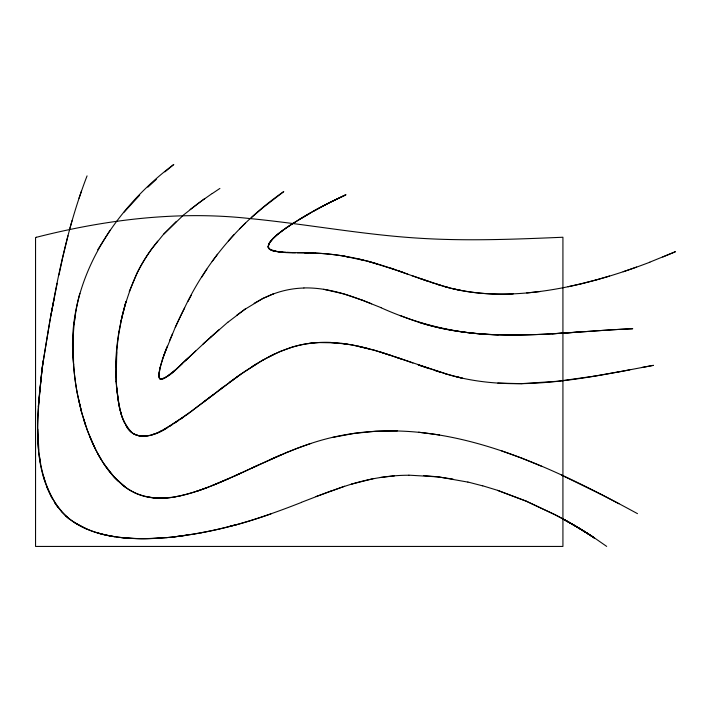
<?xml version="1.0" encoding="UTF-8"?>
<svg xmlns="http://www.w3.org/2000/svg" width="711" height="711" viewBox="0 0 711 711"><rect width="100%" height="100%" fill="white"/><g stroke="black" fill="none" stroke-linecap="round" stroke-linejoin="round"><path stroke-width="1.07" d="M158.855 376.101L158.846 374.866M158.917 375.506L158.864 374.537M183.189 215.362L163.61 234.23L151.994 248.477A168.623 168.623 0 0 0 137.125 272.891C117.395 316.564 109.432 367.836 121.305 414.78M159.575 369.667L158.909 376.643M73.18 337.485L73.58 364.93A256.653 256.653 0 0 0 77.081 392.41L81.605 412.389L85.48 425.16M268.18 246.513L269.025 243.633M115.937 366.983L116.72 351.776A266.883 266.883 0 0 1 119.19 331.228M87.062 175.884C63.279 237.634 52.552 303.428 42.073 368.467C37.487 418.148 27.667 481.383 69.136 518.897M116.755 351.785L116.133 381.585M38.332 406.879L42.073 368.467L49.619 322.341M158.962 374.19L160.864 364.547L166.116 349.092M173.671 164.525C111.698 210.883 64.443 285.12 73.66 364.921M79.854 293.341C74.131 314.369 72.282 336.285 73.206 358.024A255.809 255.809 0 0 0 78.45 399.147L81.641 412.38L87.666 431.337M158.997 373.835L159.308 371.471M74.131 324.118L74.922 317.577M43.193 360.717C37.514 409.118 29.213 464.496 57.938 507.414M119.27 331.246L122.079 316.102L125.918 301.642L121.057 321.096M49.548 322.323L53.858 300.158M50.988 314.84L57.191 283.254M159.468 370.6L159.788 368.716M58.933 275.041L62.408 259.008M62.372 259L67.989 235.759M159.859 368.733L162.375 359.864M160.099 367.747L160.348 366.725M69.954 228.16L72.042 220.623M162.295 359.837L163.21 357.331M79.01 198.253L81.569 190.815M163.139 357.304L167.289 346.195M164.134 354.691L175.217 327.433A513.493 513.493 0 0 1 184.593 307.845C206.714 261.159 241.242 221.05 283.653 191.623M129.242 291.546L137.196 272.926A168.543 168.543 0 0 1 152.056 248.53M169.769 340.16L172.435 333.894M187.944 301.491L191.268 295.278M97.727 249.792L110.063 230.293M269.149 243.233L272.526 238.949M269.433 242.913L268.154 247.09A3.208 3.208 0 0 0 268.687 248.388L269.131 248.788M201.631 277.317L206.865 269.158M269.851 242.131L270.42 241.367M212.162 261.488L217.486 254.245M152.03 248.503L157.673 241.198M270.784 241.029L276.81 235.03L284.204 229.369M279.663 232.71A74.202 74.202 0 0 0 272.917 238.496L268.518 244.637L268.198 247.081A3.111 3.111 0 0 0 268.607 248.103L268.936 248.566M124.141 212.127L139.667 195.196M228.355 240.905L233.928 234.728M163.637 234.257L176.399 221.352M239.607 228.826L245.411 223.147M165.93 377.328L176.364 369.071L203.222 344.017M195.658 351.003L185.331 360.77M188.691 357.704C179.528 364.547 172.089 376.857 160.419 379.096A1.733 1.733 0 0 1 159.833 378.732L158.962 376.368M182.167 363.721L176.337 369.045M147.87 187.153L156.304 179.385M227.84 322.199L203.168 343.955L211.14 336.747M211.114 336.721L219.388 329.433M251.339 217.637L263.71 207.088L283.698 191.686M175.039 370.289L171.262 373.488M164.934 171.866L173.724 164.588M183.145 215.3L197.374 204.066M227.893 322.261L245.331 308.965L236.576 315.4M279.636 232.684C300.14 217.575 322.758 205.523 345.813 194.805L330.677 202.128A485.169 485.169 0 0 0 313.409 211.274M170.053 374.359L163.068 378.919L160.393 379.167A1.84 1.84 0 0 1 159.779 378.785L159.095 377.577M190.13 209.541L204.697 198.653L197.347 204.03M203.026 402.426L224.178 386.331M213.487 394.472L185.687 415.562M197.969 406.354L240.549 374.324M280.925 231.795L279.69 232.746A73.846 73.846 0 0 0 272.971 238.549M195.481 408.292L197.942 406.328M195.436 408.23L190.539 412.007M218.775 390.375L240.576 374.359L262.874 360.077M281.556 231.315L282.196 230.835M190.486 411.945L169.591 426.298M282.809 230.284L285.591 228.391M229.555 382.225L246.104 370.529M188.051 413.74L180.95 418.93M284.844 228.818L288.435 226.329M183.26 417.206L163.237 430.004M286.257 227.822L286.968 227.324M204.741 198.716L212.225 193.472M287.742 226.898L293.039 223.298M178.585 420.477L174.026 423.516M289.226 225.894L290.746 224.889M212.269 193.543L219.895 188.433M246.148 370.591L257.266 363.374M291.519 224.383L292.292 223.876M245.375 309.036L262.937 298.407L273.406 293.847L262.954 298.442L254.174 303.304M293.083 223.37L313.391 211.238A485.258 485.258 0 0 1 330.642 202.057L345.83 194.841M171.831 425L159.148 432.021M251.694 366.903C270.429 354.842 291.234 344.888 313.711 342.951M299.598 219.299L309.907 213.247M167.467 427.649C155.576 436.145 133.792 442.313 125.865 425.311M262.91 360.148L274.082 354.185M165.068 377.941L160.882 379.256L159.353 378.136L158.926 375.808M268.518 357.073L279.681 351.643L291.012 347.519M161.139 430.982L157.158 432.901M257.906 465.287L234.897 475.881M196.343 491.443C242.664 475.632 284.542 448.312 332.615 437.336C440.269 412.602 545.293 463.501 637.491 513.653M252.085 467.936L287.173 452.258M240.567 473.206C221.192 482.049 201.595 490.99 180.736 495.683M269.54 459.893L281.289 454.738M229.209 478.343L212.509 485.435M662.776 257L675.432 251.703L649.818 262.146M157.131 432.83C148.715 436.874 137.019 438.509 130.015 430.839M287.208 452.338L298.967 447.601M301.491 502.304L316.111 496.669M301.517 502.384C269.069 515.155 235.883 526.522 201.489 532.69M330.402 491.185L316.075 496.598L344.586 486.271L330.428 491.265M649.845 262.217C614.526 275.672 577.972 286.48 540.422 291.421M298.993 447.681L310.76 443.451M155.185 433.621L151.416 434.901M207.07 487.595C184.265 496.002 157.522 503.841 134.255 492.616M623.165 271.744L636.594 267.06M270.989 513.902L262.972 516.657A484.84 484.493 -10.3 0 1 236.292 524.816M344.613 486.342L351.678 484.058M595.791 280.036L609.531 276.028M229.386 526.487L236.265 524.674C213.469 530.93 190.175 535.356 166.641 537.649M581.945 283.565L595.782 280.001M568.089 286.72L581.953 283.6M149.612 435.47L139.587 436.021L133.855 433.923M373.106 478.69L351.687 484.093C370.235 478.556 389.477 475.215 408.878 475.241M175.688 496.696L180.754 495.763M641.624 367.543L653.436 365.347C587.162 377.683 517.937 393.672 451.156 375.452M617.859 372.066L629.777 369.844M332.632 437.416L354.345 433.372L375.915 431.248L397.333 430.91M617.841 371.986L593.916 376.243M194.476 533.943L201.506 532.77M593.916 376.208L557.851 381.256L521.785 383.629M121.936 484.538C136.583 497.22 157.087 500.446 175.706 496.767M194.476 533.988L173.546 536.965M187.482 535.143C165.432 538.325 142.982 539.996 120.763 537.525M380.376 477.49L394.498 475.855M526.727 292.95L540.422 291.457C508.632 295.563 475.703 295.625 444.704 286.595M170.729 497.451L156.384 498.082L147.301 496.962M308.067 343.591C344.168 338.24 379.381 351.323 412.887 363.001M336.072 342.853L319.328 342.542L308.059 343.555A111.343 111.343 0 0 0 290.995 347.448M400.062 315.488L409.589 319.07A239.749 239.749 0 0 0 445.246 329.113C507.263 341.244 570.329 331.317 632.728 328.731C561.699 331.628 488.519 344.382 419.135 322.385M552.092 333.77L579.047 332.01M166.641 537.614C130.646 540.218 88.306 539.516 61.43 511.689M159.797 538.094C138.992 539.32 117.75 538.725 97.611 532.912M513.182 293.945C487.302 295.083 461.172 292.168 436.492 284.142M319.328 342.506L330.508 342.471L347.146 344.16M521.785 383.673L497.833 383.078M297.251 252.725L315.551 253.134A242.424 242.424 0 0 1 348.488 256.92C377.497 261.888 404.612 273.646 432.43 282.747M295.483 252.689L292.017 252.618M304.521 252.84L308.201 252.92M303.926 287.937C323.985 287.457 343.52 293.128 362.103 300.175M269.069 248.85C283.44 255.311 300.175 251.401 315.551 253.169M408.878 475.161L438.189 476.912L453.014 479.098M292.017 252.538L286.266 252.423M310.049 252.965L313.729 253.089M290.328 252.494L287.066 252.378M286.275 252.343L283.965 252.307M284.72 252.272L285.493 252.307M315.551 253.089L321.381 253.427A241.784 241.784 0 0 1 343.315 255.978L368.12 261.337L395.049 269.691M283.218 252.254L283.965 252.227M498.331 334.837C457.813 334.099 417.952 324.376 381.087 307.756M281.76 252.156L283.218 252.183M282.489 252.129L281.769 252.076A89.417 89.417 0 0 1 279.69 251.89M423.463 475.535L438.189 476.877M278.383 251.747L279.69 251.97M279.023 251.898L275.397 251.294M418.575 432.199L439.629 434.981M277.743 251.738L274.855 251.187M438.198 476.832L467.874 482.102M341.618 343.369L352.674 345.066L374.644 350.345M343.306 256.058L348.479 256.955M323.638 289.288L342.986 293.705M114.72 536.689C96.883 533.872 78.921 527.882 65.323 515.573M275.104 251.321L273.815 250.956M453.005 288.737L461.439 290.568M274.304 251.152L271.744 250.414M358.175 346.213L369.16 348.87M456.684 376.803L462.194 378.101M358.495 259.017L363.348 260.164M445.664 373.915L462.186 378.136M467.891 482.022L482.725 485.88M273.548 250.974L272.606 250.707M368.111 261.372L377.372 263.977M448.854 287.644L432.404 282.827M451.165 375.417L418.317 364.983M374.661 350.31L391.032 355.509M445.69 373.835L396.507 357.313M482.742 485.809L497.531 490.314L526.664 501.308M440.607 285.324L411.909 275.637M380.136 351.936L401.946 359.242M343.013 293.625L362.112 300.14L381.123 307.685M434.732 370.458L440.207 372.191M272.411 250.565L271.549 250.343M429.266 368.662L418.344 364.912M390.748 268.145L407.741 274.17M428.342 281.387L420.165 278.543M399.351 271.104L403.581 272.597M497.513 490.359L526.647 501.344L554.856 514.595A423.605 421.09 -17.2 0 1 594.467 537.916L606.687 546.404M501.602 450.836L521.812 458.177M362.13 300.095L371.631 303.81M521.794 458.213L541.755 466.327M271.38 250.192L270.482 249.774M271.193 250.112L270.651 249.854M526.629 501.379L554.82 514.666A423.472 420.956 -17.2 0 1 594.405 537.978A423.543 420.983 -16.7 0 0 562.641 518.799A423.605 421.045 -16.7 0 1 594.432 537.943M87.16 529.322L73.295 521.838M561.468 475.081L600.066 493.941M600.084 493.905L618.943 503.726M130.015 490.297L134.29 492.545M270.127 249.659L268.198 246.797M130.042 490.27C110.676 478.254 98.616 457.857 90.093 437.309M125.954 487.542L114.418 477.339L104.197 464.23M131.899 432.51L126.629 426.564M118.15 481.063C100.918 464.159 90.573 441.602 83.534 418.823M61.493 511.636L54.711 502.881M129.162 429.844L123.776 421.143L121.945 416.433M98.091 454.142L101.069 459.315M125.927 425.267L123.163 419.623M95.203 448.783L87.737 431.31M124.416 422.61L121.35 414.762L118.604 403.581M46.997 487.462L51.859 498.011M122.47 418.086L119.866 409.385M43.3 475.89L45.033 481.791M81.685 412.371L78.494 399.147M119.377 407.51L116.444 386.251M118.239 401.546L116.177 381.585M39.603 456.897L40.598 463.43M38.838 450.179L37.79 429.089M115.964 371.933L116.017 376.803M273.442 293.927A94.376 94.376 0 0 1 303.926 288.017M562.623 518.834A423.472 420.912 -16.7 0 1 594.387 538.005M175.288 327.46A513.413 513.413 0 0 1 184.664 307.89M36.537 237.252L35.55 237.51L35.55 546.439L562.925 546.439L562.925 237.243C514.96 239.269 466.869 241.251 418.903 238.194C362.21 234.701 306.299 224.009 249.801 218.553C178.292 210.625 105.948 219.557 36.537 237.252"/></g></svg>
